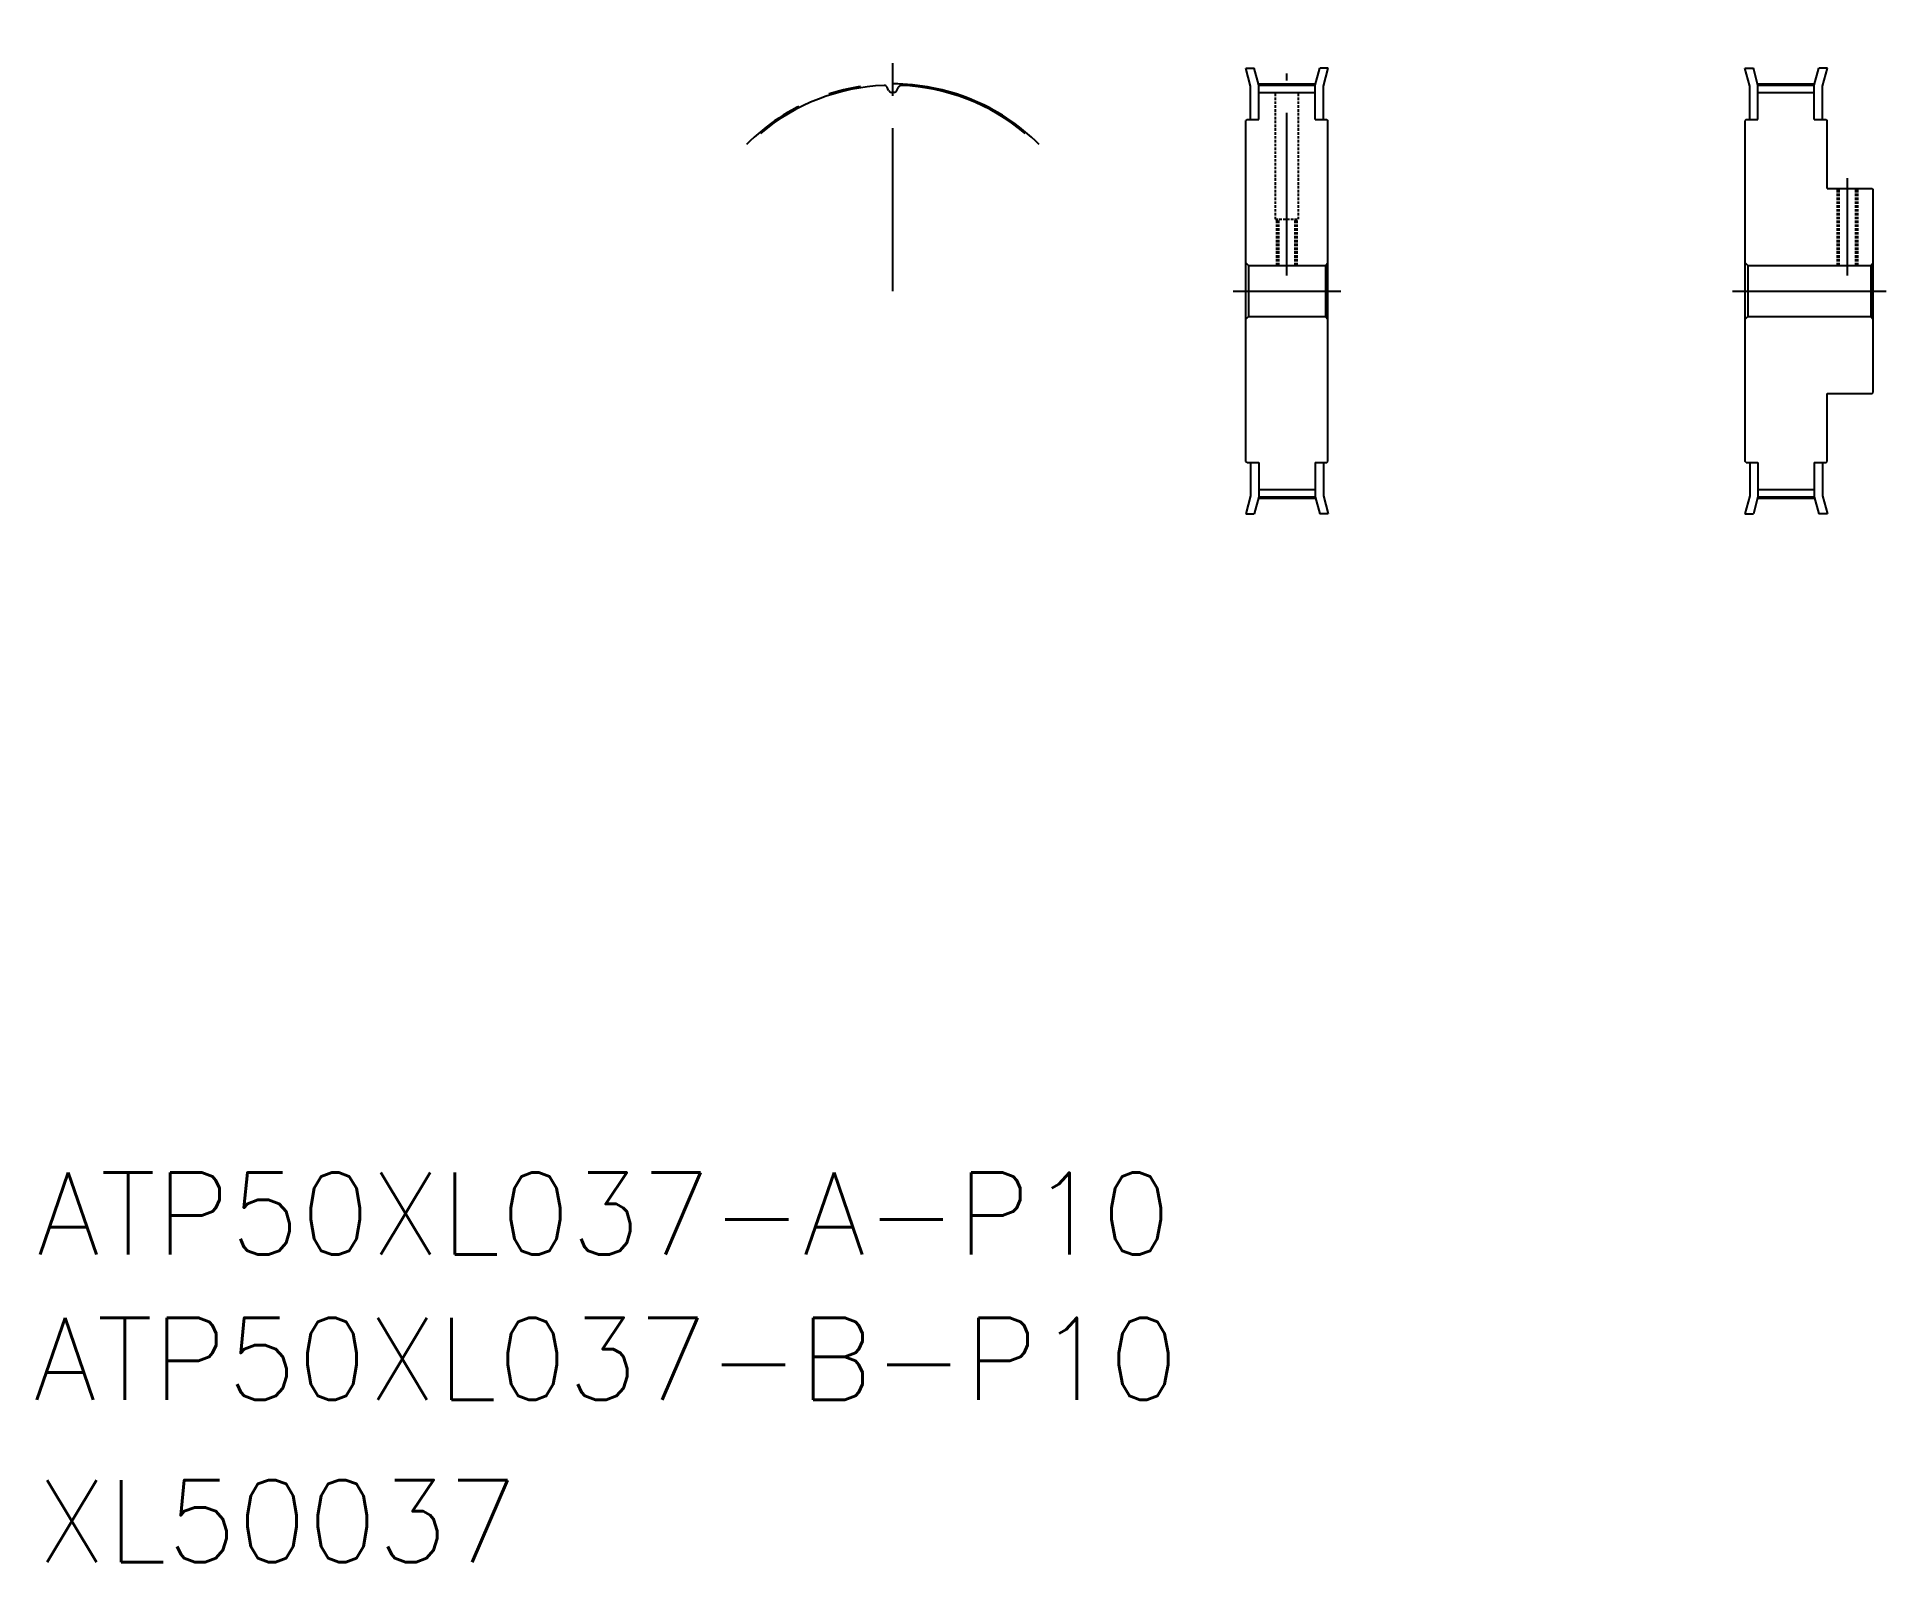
# Model space of a CAD drawing. Extents: x 49 to 410, y 62 to 359.
import ezdxf

# ---------------------------------------------------------------- set-up
doc = ezdxf.new("R2010")
doc.units = 0
doc.linetypes.add('CENTER', pattern=[50.8, 31.75, -6.35, 6.35, -6.35])
doc.linetypes.add('DASHED', pattern=[0.75, 0.5, -0.25])
doc.layers.get('0').update_dxf_attribs({"linetype": 'CONTINUOUS'})
doc.layers.add('CENTER', color=1, linetype='CENTER')
doc.styles.get("Standard").update_dxf_attribs({"font": 'txt', "bigfont": 'BIGFONT'})

msp = doc.modelspace()

# ---------------------------------------------------------------- linework, layer by layer
at = {"color": 7, "linetype": 'CONTINUOUS'}
for p, q in [((284.71, 353.35), (286.37, 353.35)), ((285.66, 349.81), (284.71, 353.35)), ((287.26, 350.02), (286.37, 353.35)), ((298.26, 350.02), (299.15, 353.35)), ((300.81, 353.35), (299.15, 353.35)), ((299.86, 349.81), (300.81, 353.35)), ((382.16, 353.35), (383.81, 353.35)), ((383.11, 349.81), (382.16, 353.35)), ((384.71, 350.02), (383.81, 353.35)), ((395.71, 350.02), (396.6, 353.35)), ((398.26, 353.35), (396.6, 353.35)), ((397.31, 349.81), (398.26, 353.35)), ((215, 348.97), (214.7, 349.63)), ((216.61, 348.97), (216.91, 349.63)), ((285.66, 343.35), (285.66, 349.81)), ((287.26, 350.02), (298.26, 350.02)), ((287.26, 343.35), (287.26, 350.02)), ((287.26, 348.62), (298.26, 348.62)), ((298.26, 343.35), (298.26, 350.02)), ((299.86, 343.35), (299.86, 349.81)), ((383.11, 343.35), (383.11, 349.81)), ((384.71, 350.02), (395.71, 350.02)), ((384.71, 343.35), (384.71, 350.02)), ((384.71, 348.62), (395.71, 348.62)), ((395.71, 343.35), (395.71, 350.02)), ((397.31, 343.35), (397.31, 349.81)), ((284.96, 343.35), (284.76, 343.15)), ((284.76, 276.55), (284.76, 343.15)), ((284.96, 343.35), (287.26, 343.35)), ((298.26, 343.35), (300.56, 343.35)), ((300.56, 343.35), (300.76, 343.15)), ((300.76, 276.55), (300.76, 343.15)), ((382.41, 343.35), (382.21, 343.15)), ((382.21, 276.55), (382.21, 343.15)), ((382.41, 343.35), (384.71, 343.35)), ((395.71, 343.35), (398.01, 343.35)), ((398.01, 343.35), (398.21, 343.15)), ((398.21, 329.85), (398.21, 343.15)), ((398.21, 329.85), (407.01, 329.85)), ((407.01, 329.85), (407.21, 329.65)), ((407.21, 290.05), (407.21, 329.65)), ((285.26, 314.85), (284.76, 315.35)), ((285.26, 314.85), (285.26, 304.85)), ((285.26, 314.85), (300.26, 314.85)), ((300.26, 314.85), (300.76, 315.35)), ((300.26, 314.85), (300.26, 304.85)), ((382.71, 314.85), (382.21, 315.35)), ((382.71, 314.85), (406.71, 314.85)), ((382.71, 314.85), (382.71, 304.85)), ((406.71, 314.85), (407.21, 315.35)), ((406.71, 314.85), (406.71, 304.85)), ((285.26, 304.85), (284.76, 304.35)), ((285.26, 304.85), (300.26, 304.85)), ((300.26, 304.85), (300.76, 304.35)), ((382.71, 304.85), (382.21, 304.35)), ((382.71, 304.85), (406.71, 304.85)), ((406.71, 304.85), (407.21, 304.35)), ((398.21, 276.55), (398.21, 289.85)), ((398.21, 289.85), (407.01, 289.85)), ((407.01, 289.85), (407.21, 290.05)), ((284.96, 276.35), (284.76, 276.55)), ((284.96, 276.35), (287.26, 276.35)), ((285.66, 276.35), (285.66, 269.89)), ((287.26, 276.35), (287.26, 269.68)), ((298.26, 276.35), (298.26, 269.68)), ((298.26, 276.35), (300.56, 276.35)), ((299.86, 276.35), (299.86, 269.89)), ((300.56, 276.35), (300.76, 276.55)), ((382.41, 276.35), (382.21, 276.55)), ((382.41, 276.35), (384.71, 276.35)), ((383.11, 276.35), (383.11, 269.89)), ((384.71, 276.35), (384.71, 269.68)), ((395.71, 276.35), (398.01, 276.35)), ((395.71, 276.35), (395.71, 269.68)), ((397.31, 276.35), (397.31, 269.89)), ((398.01, 276.35), (398.21, 276.55)), ((287.26, 271.08), (298.26, 271.08)), ((384.71, 271.08), (395.71, 271.08)), ((285.66, 269.89), (284.71, 266.35)), ((287.26, 269.68), (286.37, 266.35)), ((287.26, 269.68), (298.26, 269.68)), ((298.26, 269.68), (299.15, 266.35)), ((299.86, 269.89), (300.81, 266.35)), ((383.11, 269.89), (382.16, 266.35)), ((384.71, 269.68), (383.81, 266.35)), ((384.71, 269.68), (395.71, 269.68)), ((395.71, 269.68), (396.6, 266.35)), ((397.31, 269.89), (398.26, 266.35)), ((284.71, 266.35), (286.37, 266.35)), ((300.81, 266.35), (299.15, 266.35)), ((382.16, 266.35), (383.81, 266.35)), ((398.26, 266.35), (396.6, 266.35))]:
    msp.add_line(p, q, dxfattribs=at)
at = {"color": 3, "linetype": 'DASHED'}
for p, q in [((290.51, 323.85), (290.51, 348.62)), ((295.01, 323.85), (295.01, 348.62)), ((400.21, 314.85), (400.21, 329.85)), ((400.59, 314.85), (400.59, 329.85)), ((403.83, 314.85), (403.83, 329.85)), ((404.21, 314.85), (404.21, 329.85)), ((290.51, 323.85), (295.01, 323.85)), ((290.76, 314.85), (290.76, 323.85)), ((291.14, 314.85), (291.14, 323.85)), ((294.38, 314.85), (294.38, 323.85)), ((294.76, 314.85), (294.76, 323.85))]:
    msp.add_line(p, q, dxfattribs=at)
at = {"color": 7, "linetype": 'CONTINUOUS'}
for centre, radius, start, end in [((215.8, 309.85), 40.17, 92.4087, 130), ((214.14, 349.37), 0.61, 25, 92.4087), ((215.56, 349.23), 0.61, 205, 270.3615), ((215.8, 309.85), 38.77, 89.6385, 90.3615), ((216.05, 349.23), 0.61, 269.6385, 335), ((217.47, 349.37), 0.61, 87.5913, 155), ((215.8, 309.85), 40.17, 50, 87.5913)]:
    msp.add_arc(centre, radius, start, end, dxfattribs=at)
at = {"layer": 'CENTER', "color": 1, "linetype": 'CENTER'}
for p, q in [((215.8, 309.85), (215.8, 359.43)), ((287.26, 350.27), (298.26, 350.27)), ((292.76, 312.85), (292.76, 352.27)), ((384.71, 350.27), (395.71, 350.27)), ((402.21, 312.85), (402.21, 331.85)), ((282.26, 309.85), (303.26, 309.85)), ((379.71, 309.85), (409.71, 309.85)), ((287.26, 269.42), (298.26, 269.42)), ((384.71, 269.42), (395.71, 269.42))]:
    msp.add_line(p, q, dxfattribs=at)
msp.add_arc((215.8, 309.85), 40.42, 45, 135, dxfattribs=at)

# ---------------------------------------------------------------- texts
at = {"color": 7, "linetype": 'CONTINUOUS'}
for s, p in [('ATP50XL037-A-P10', (48.68, 121.79)), ('ATP50XL037-B-P10', (48.05, 93.45)), ('XL50037', (48.68, 61.79))]:
    msp.add_text(s, height=16, dxfattribs=at).set_placement(p)

doc.saveas('drawing.dxf')
